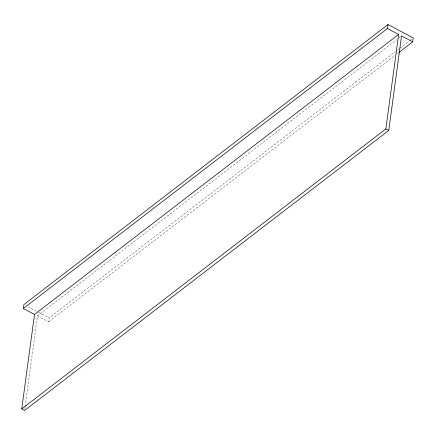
<?xml version="1.0" encoding="UTF-8"?>
<svg xmlns="http://www.w3.org/2000/svg" width="435" height="435" viewBox="0 0 435 435"><rect width="100%" height="100%" fill="white"/><g stroke="black" fill="none" stroke-linecap="round" stroke-linejoin="round"><path stroke-width="0.33" stroke-dasharray="2.17 1.63" d="M24.833 409.101L25.105 407.089M25.197 406.421L37.426 315.951L396.704 39.661M37.426 315.951L48.595 321.856L49.128 317.92L395.475 51.575M398.857 38.008L401.01 36.35M397.628 49.916L399.243 48.671M399.781 48.258L409.482 40.803M410.02 40.39L412.173 38.731M48.595 321.856L394.942 55.511M397.095 53.853L398.716 52.608M27.998 306.751L37.975 312.025M38.563 312.335L49.128 317.92"/><path stroke-width="0.65" d="M23.359 308.513L387.482 28.498L398.645 34.403L34.523 314.418L23.359 308.513L23.887 304.576L388.009 24.561L413.25 37.905L412.717 41.842L399.254 52.195M412.717 41.842L401.548 35.936L388.776 130.424L24.654 410.439L21.75 408.905L34.523 314.418M387.482 28.498L388.009 24.561M21.75 408.905L385.872 128.885L398.645 34.403M385.872 128.885L388.776 130.424"/></g></svg>
